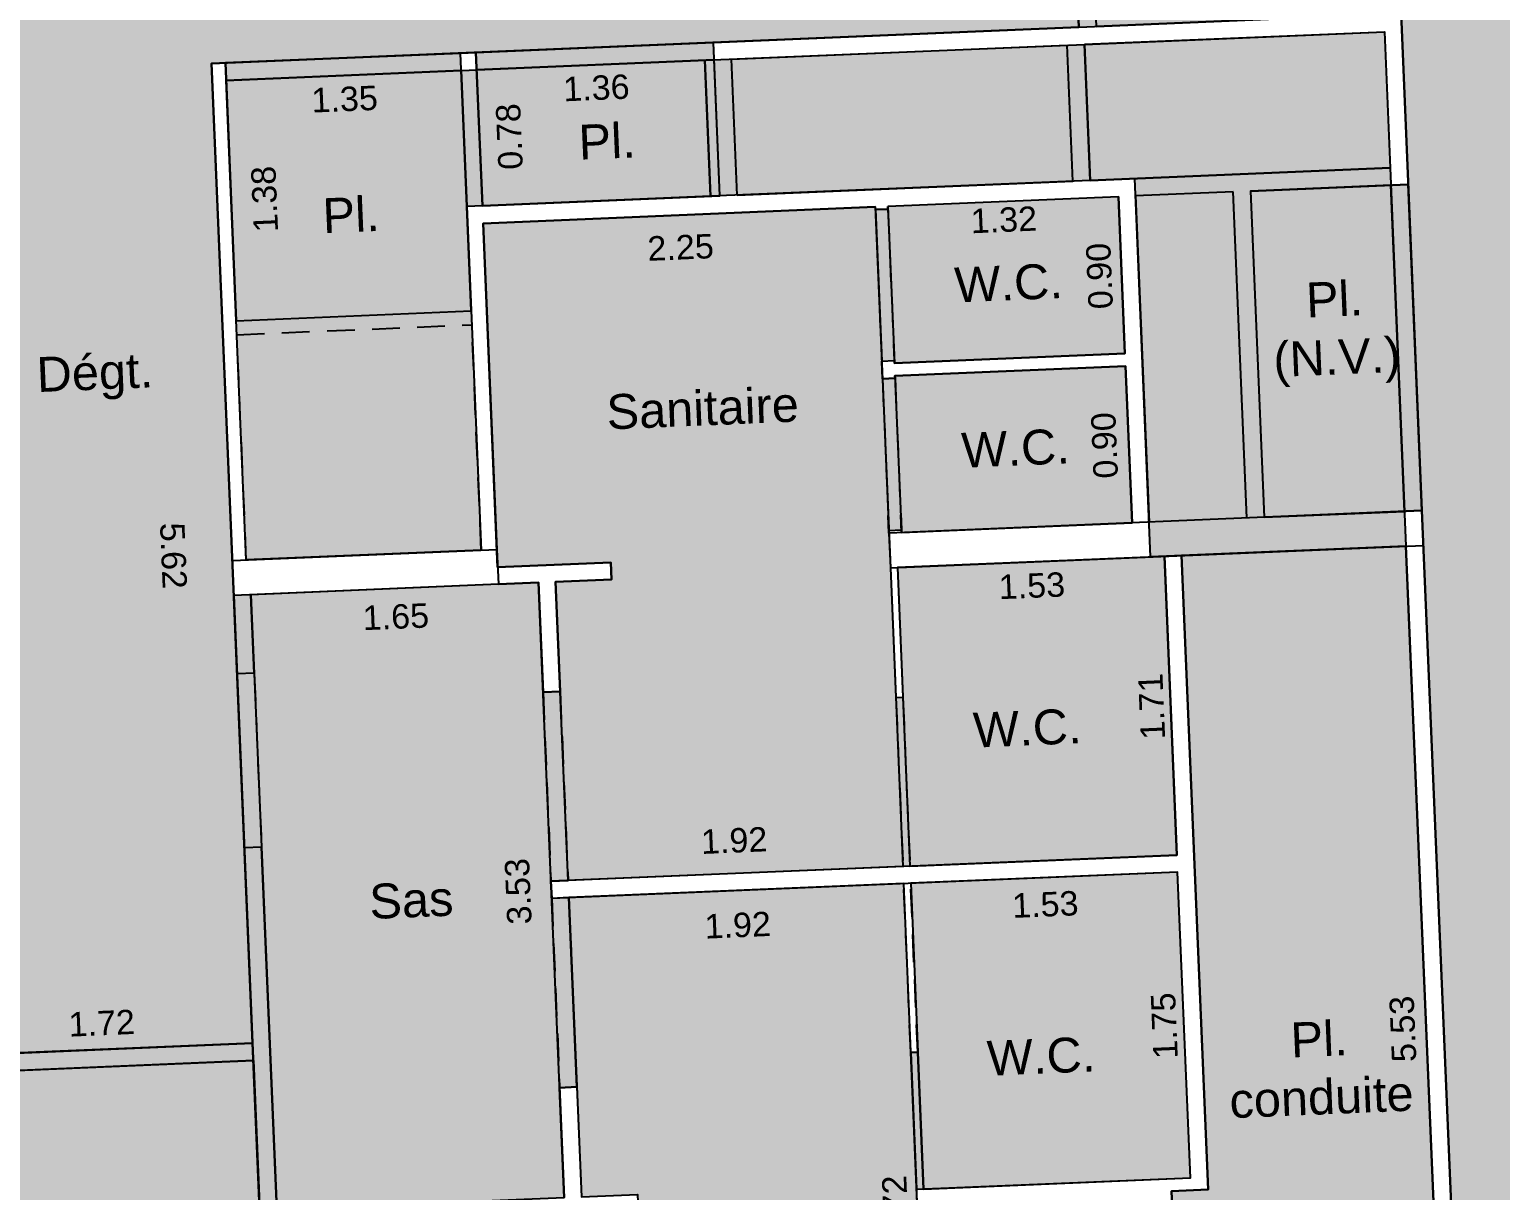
# Model space of a CAD drawing. Header units: metres. Extents: x -153 to -26, y 14 to 85.
# Drawn here: x -82.44 to -74.01, y 24.42 to 31.08 of the extents above; entities that cross this region are included whole.
import ezdxf

# ---------------------------------------------------------------- set-up
doc = ezdxf.new("R2010")
doc.units = ezdxf.units.M
doc.linetypes.add('CACHE2', pattern=[4.7625, 3.175, -1.5875])
doc.layers.get('0').update_dxf_attribs({"lineweight": 0})
for name, color, linetype in [('GEX_BAT_cloison', 2, 'Continuous'), ('GEX_BAT_linteau_cloison', 3, 'CACHE2'), ('GEX_BAT_mur', 1, 'Continuous'), ('GEX_MEP_txt_cot_plani', 30, 'Continuous'), ('GEX_MEP_txt_designation', 7, 'Continuous')]:
    doc.layers.add(name, color=color, linetype=linetype)
for name, color, linetype, true_color in [('GEX_EDS_sdp_7-lt', 150, 'Continuous', 0x007fff), ('GEX_EDS_su_bureau', 7, 'Continuous', 0xffdf7f), ('GEX_EDS_su_circ_gene', 7, 'Continuous', 0x33cc00), ('GEX_EDS_su_ltg', 150, 'Continuous', 0x007fff), ('GEX_EDS_su_sanitaires', 7, 'Continuous', 0xb8ffff), ('GEX_EDS_sun_bureau', 7, 'Continuous', 0xffdf7f), ('GEX_EDS_sun_circ_gene', 7, 'Continuous', 0x33cc00), ('GEX_EDS_sun_ltg', 150, 'Continuous', 0x007fff), ('GEX_EDS_sun_sanitaires', 7, 'Continuous', 0xb8ffff)]:
    doc.layers.add(name, color=color, linetype=linetype, true_color=true_color)
doc.styles.add('G100TXT-cote', font='swissl.ttf')
doc.styles.add('G100TXT-droit', font='swissl.ttf', dxfattribs={"height": 0.2})
doc.dimstyles.new('G100COT-libre', dxfattribs={"dimtxt": 0.14, "dimasz": 0.18, "dimexe": 0.18, "dimexo": 0.2, "dimgap": 0.09, "dimtad": 0, "dimzin": 0, "dimdsep": 46, "dimtxsty": 'G100TXT-cote', "dimblk1": 'OBLIQUE', "dimblk2": 'OBLIQUE', "dimsah": 1, "dimcen": 0.09, "dimse1": 1, "dimse2": 1, "dimsd1": 1, "dimsd2": 1, "dimclrd": 252, "dimaunit": 2, "dimadec": 3, "dimazin": 0, "dimtfac": 1, "dimtix": 1, "dimtofl": 0, "dimtmove": 0, "dimatfit": 3, "dimldrblk": 'OBLIQUE', "dimfxl": 0.18, "dimtolj": 1, "dimtzin": 0, "dimarcsym": 0})

# ---------------------------------------------------------------- blocks, each defined once
blk = doc.blocks.new('*D44')
at = {"layer": 'GEX_MEP_txt_cot_plani', "color": 0, "ltscale": 0.05, "transparency": 16777216, "insert": (-82.027, 25.3764), "char_height": 0.14, "attachment_point": 5, "rotation": 2.40629, "style": 'G100TXT-cote'}
blk.add_mtext('\\A1;1.72', dxfattribs=at)
blk = doc.blocks.new('_OBLIQUE')
at = {"color": 0, "linetype": 'ByBlock'}
blk.add_line((-0.5, -0.5), (0.5, 0.5), dxfattribs=at)
blk = doc.blocks.new('*D45')
at = {"layer": 'GEX_MEP_txt_cot_plani', "color": 0, "ltscale": 0.05, "transparency": 16777216, "insert": (-81.6158, 28.0567), "char_height": 0.14, "attachment_point": 5, "rotation": 272.40629, "style": 'G100TXT-cote'}
blk.add_mtext('\\A1;5.62', dxfattribs=at)
blk = doc.blocks.new('*D111')
at = {"layer": 'GEX_MEP_txt_cot_plani', "color": 0, "ltscale": 0.05, "transparency": 16777216, "insert": (-78.7079, 29.825), "char_height": 0.14, "attachment_point": 5, "rotation": 2.40629, "style": 'G100TXT-cote'}
blk.add_mtext('\\A1;2.25', dxfattribs=at)
blk = doc.blocks.new('*D112')
at = {"layer": 'GEX_MEP_txt_cot_plani', "color": 0, "ltscale": 0.05, "transparency": 16777216, "insert": (-79.1909, 30.7399), "char_height": 0.14, "attachment_point": 5, "rotation": 2.40634, "style": 'G100TXT-cote'}
blk.add_mtext('\\A1;1.36', dxfattribs=at)
blk = doc.blocks.new('*D113')
at = {"layer": 'GEX_MEP_txt_cot_plani', "color": 0, "ltscale": 0.05, "transparency": 16777216, "insert": (-79.6891, 30.4608), "char_height": 0.14, "attachment_point": 5, "rotation": 92.47186, "style": 'G100TXT-cote'}
blk.add_mtext('\\A1;0.78', dxfattribs=at)
blk = doc.blocks.new('*D114')
at = {"layer": 'GEX_MEP_txt_cot_plani', "color": 0, "ltscale": 0.05, "transparency": 16777216, "insert": (-76.8544, 29.9831), "char_height": 0.14, "attachment_point": 5, "rotation": 2.40624, "style": 'G100TXT-cote'}
blk.add_mtext('\\A1;1.32', dxfattribs=at)
blk = doc.blocks.new('*D116')
at = {"layer": 'GEX_MEP_txt_cot_plani', "color": 0, "ltscale": 0.05, "transparency": 16777216, "insert": (-75.9338, 25.3611), "char_height": 0.14, "attachment_point": 5, "rotation": 92.40644, "style": 'G100TXT-cote'}
blk.add_mtext('\\A1;1.75', dxfattribs=at)
blk = doc.blocks.new('*D117')
at = {"layer": 'GEX_MEP_txt_cot_plani', "color": 0, "ltscale": 0.05, "transparency": 16777216, "insert": (-76.6168, 26.0564), "char_height": 0.14, "attachment_point": 5, "rotation": 2.40668, "style": 'G100TXT-cote'}
blk.add_mtext('\\A1;1.53', dxfattribs=at)
blk = doc.blocks.new('*D122')
at = {"layer": 'GEX_MEP_txt_cot_plani', "color": 0, "ltscale": 0.05, "transparency": 16777216, "insert": (-78.3804, 25.9375), "char_height": 0.14, "attachment_point": 5, "rotation": 2.40669, "style": 'G100TXT-cote'}
blk.add_mtext('\\A1;1.92', dxfattribs=at)
blk = doc.blocks.new('*D126')
at = {"layer": 'GEX_MEP_txt_cot_plani', "color": 0, "ltscale": 0.05, "transparency": 16777216, "insert": (-77.4753, 24.3133), "char_height": 0.14, "attachment_point": 5, "rotation": 92.40629, "style": 'G100TXT-cote'}
blk.add_mtext('\\A1;3.72', dxfattribs=at)
blk = doc.blocks.new('*D127')
at = {"layer": 'GEX_MEP_txt_cot_plani', "color": 0, "ltscale": 0.05, "transparency": 16777216, "insert": (-79.6383, 26.1319), "char_height": 0.14, "attachment_point": 5, "rotation": 92.40631, "style": 'G100TXT-cote'}
blk.add_mtext('\\A1;3.53', dxfattribs=at)
blk = doc.blocks.new('*D128')
at = {"layer": 'GEX_MEP_txt_cot_plani', "color": 0, "ltscale": 0.05, "transparency": 16777216, "insert": (-76.6937, 27.8845), "char_height": 0.14, "attachment_point": 5, "rotation": 2.40614, "style": 'G100TXT-cote'}
blk.add_mtext('\\A1;1.53', dxfattribs=at)
blk = doc.blocks.new('*D129')
at = {"layer": 'GEX_MEP_txt_cot_plani', "color": 0, "ltscale": 0.05, "transparency": 16777216, "insert": (-76.0074, 27.1926), "char_height": 0.14, "attachment_point": 5, "rotation": 92.40615, "style": 'G100TXT-cote'}
blk.add_mtext('\\A1;1.71', dxfattribs=at)
blk = doc.blocks.new('*D130')
at = {"layer": 'GEX_MEP_txt_cot_plani', "color": 0, "ltscale": 0.05, "transparency": 16777216, "insert": (-80.3404, 27.7067), "char_height": 0.14, "attachment_point": 5, "rotation": 2.41817, "style": 'G100TXT-cote'}
blk.add_mtext('\\A1;1.65', dxfattribs=at)
blk = doc.blocks.new('*D131')
at = {"layer": 'GEX_MEP_txt_cot_plani', "color": 0, "ltscale": 0.05, "transparency": 16777216, "insert": (-76.3056, 29.6612), "char_height": 0.14, "attachment_point": 5, "rotation": 92.40623, "style": 'G100TXT-cote'}
blk.add_mtext('\\A1;0.90', dxfattribs=at)
blk = doc.blocks.new('*D132')
at = {"layer": 'GEX_MEP_txt_cot_plani', "color": 0, "ltscale": 0.05, "transparency": 16777216, "insert": (-76.2766, 28.6896), "char_height": 0.14, "attachment_point": 5, "rotation": 92.40623, "style": 'G100TXT-cote'}
blk.add_mtext('\\A1;0.90', dxfattribs=at)
blk = doc.blocks.new('*D133')
at = {"layer": 'GEX_MEP_txt_cot_plani', "color": 0, "ltscale": 0.05, "transparency": 16777216, "insert": (-74.5661, 25.3427), "char_height": 0.14, "attachment_point": 5, "rotation": 92.40629, "style": 'G100TXT-cote'}
blk.add_mtext('\\A1;5.53', dxfattribs=at)
blk = doc.blocks.new('*D134')
at = {"layer": 'GEX_MEP_txt_cot_plani', "color": 0, "ltscale": 0.05, "transparency": 16777216, "insert": (-78.4008, 26.423), "char_height": 0.14, "attachment_point": 5, "rotation": 2.4063, "style": 'G100TXT-cote'}
blk.add_mtext('\\A1;1.92', dxfattribs=at)
blk = doc.blocks.new('*D136')
at = {"layer": 'GEX_MEP_txt_cot_plani', "color": 0, "ltscale": 0.05, "transparency": 16777216, "insert": (-80.6341, 30.6755), "char_height": 0.14, "attachment_point": 5, "rotation": 2.40625, "style": 'G100TXT-cote'}
blk.add_mtext('\\A1;1.35', dxfattribs=at)
blk = doc.blocks.new('*D137')
at = {"layer": 'GEX_MEP_txt_cot_plani', "color": 0, "ltscale": 0.05, "transparency": 16777216, "insert": (-81.0924, 30.1021), "char_height": 0.14, "attachment_point": 5, "rotation": 92.40635, "style": 'G100TXT-cote'}
blk.add_mtext('\\A1;1.38', dxfattribs=at)

msp = doc.modelspace()

# ---------------------------------------------------------------- hatches: boundary and pattern name
at = {"layer": 'GEX_EDS_sdp_7-lt', "ltscale": 0.05}
for points in [[(-76.3924, 30.9895), (-74.6728, 31.0618), (-74.6398, 30.2817), (-76.3596, 30.2094)], [(-78.5692, 30.9002), (-76.3924, 30.9895), (-76.3596, 30.2088), (-78.5355, 30.1195)], [(-79.9329, 30.0593), (-79.9666, 30.84), (-78.5688, 30.9002), (-78.536, 30.1195)], [(-81.3134, 30.7834), (-79.9666, 30.84), (-79.8512, 28.0891), (-81.1979, 28.0325)], [(-76.1042, 30.2201), (-76.013, 28.0502), (-74.5489, 28.1117), (-74.6401, 30.2816)], [(-75.8362, 28.0576), (-74.5489, 28.1117), (-74.3166, 22.5848), (-75.8137, 22.5221), (-75.8932, 24.4125), (-75.6834, 24.4213)]]:
    msp.add_hatch(color=256, dxfattribs=at).paths.add_polyline_path(points)
at = {"layer": 'GEX_EDS_su_bureau', "ltscale": 0.05}
h = msp.add_hatch(color=256, dxfattribs=at)
h.paths.add_polyline_path([(-99.0431, 59.322), (-97.1805, 33.7567), (-97.3556, 33.7494), (-97.2104, 30.2923), (-90.9106, 30.557), (-90.9859, 32.3499), (-88.6922, 32.4434), (-88.7484, 33.8431), (-88.3894, 33.8582), (-88.381, 33.6584), (-87.4718, 33.6966), (-87.4802, 33.8964), (-85.9009, 33.9628, -0.401418), (-83.137, 31.3076), (-82.8799, 25.1894), (-81.1615, 25.2617), (-81.3976, 30.8799), (-76.4241, 31.0889), (-76.5742, 34.6625), (-78.6909, 34.5736), (-80.6567, 61.5542), (-78.524, 61.7756), (-79.1561, 67.8633), (-80.3986, 67.7343), (-80.4253, 67.9328), (-81.3205, 67.8398), (-81.2998, 67.6407), (-84.1359, 67.3462), (-84.5574, 71.4192), (-84.3591, 71.4398), (-84.5141, 72.9318), (-84.712, 72.9112), (-84.7793, 73.5626), (-86.4925, 73.3847), (-85.5402, 64.2133, -0.421665), (-87.9842, 61.124), (-88.9101, 61.0288), (-88.9307, 61.2274), (-90.4227, 61.0724), (-90.402, 60.8735), (-90.7191, 60.8413), (-90.9146, 62.7279), (-93.2004, 62.491), (-93.3306, 63.7296), (-98.9517, 63.1459), (-98.6625, 60.3612, -0.82304), (-98.6021, 59.7755), (-98.5604, 59.3721)])
h.paths.add_polyline_path([(-91.8278, 53.9232, 1), (-92.4278, 53.9232, 1)], flags=16)
h.paths.add_polyline_path([(-96.4527, 33.4595, 1), (-97.0027, 33.4595, 1)], flags=16)
h.paths.add_polyline_path([(-79.3229, 34.155, 1), (-78.7729, 34.155, 1)], flags=16)
h.paths.add_polyline_path([(-81.3831, 61.9133, 1), (-80.8331, 61.9133, 1)], flags=16)
h.paths.add_polyline_path([(-91.4091, 47.1862, 1), (-91.9291, 47.1862, 1)], flags=16)
h.paths.add_polyline_path([(-79.8123, 41.3031, 1), (-79.3123, 41.3031, 1)], flags=16)
h.paths.add_polyline_path([(-90.9411, 40.4557, 1), (-91.4411, 40.4557, 1)], flags=16)
h.paths.add_polyline_path([(-80.7934, 54.7674, 1), (-80.2934, 54.7674, 1)], flags=16)
h.paths.add_polyline_path([(-80.3028, 48.0352, 1), (-79.8028, 48.0352, 1)], flags=16)
edge = h.paths.add_edge_path(flags=16)
edge.add_ellipse((-97.3052, 40.0125), major_axis=(0.1747, 0.0973), ratio=1, start_angle=330.88841, end_angle=690.88841)
h.paths.add_polyline_path([(-98.0862, 53.4768, 1), (-98.4862, 53.4768, 1)], flags=16)
h.paths.add_polyline_path([(-97.6139, 46.742, 1), (-98.0139, 46.742, 1)], flags=16)
h = msp.add_hatch(color=256, dxfattribs=at)
edge = h.paths.add_edge_path()
edge.add_line((-98.6128, 21.5811), (-98.5364, 19.7639))
edge.add_line((-98.5364, 19.7639), (-94.5619, 19.9333))
edge.add_line((-94.5619, 19.9333), (-94.3517, 14.9291))
edge.add_line((-94.3517, 14.9291), (-88.217, 15.1866))
edge.add_line((-88.217, 15.1866), (-88.2388, 15.7065))
edge.add_line((-88.2388, 15.7065), (-81.1201, 16.0057))
edge.add_line((-81.1201, 16.0057), (-74.426, 16.287))
edge.add_line((-74.426, 16.287), (-69.0308, 16.5137))
edge.add_line((-69.0308, 16.5137), (-63.6355, 16.7404))
edge.add_line((-63.6355, 16.7404), (-58.2403, 16.9671))
edge.add_line((-58.2403, 16.9671), (-52.8451, 17.1936))
edge.add_line((-52.8451, 17.1936), (-44.7522, 17.5339))
edge.add_line((-44.7522, 17.5339), (-40.6558, 17.7044))
edge.add_line((-40.6558, 17.7044), (-37.9582, 17.8194))
edge.add_line((-37.9582, 17.8194), (-33.9617, 17.9856))
edge.add_line((-33.9617, 17.9856), (-32.5629, 18.0444))
edge.add_line((-32.5629, 18.0444), (-31.2641, 18.1007))
edge.add_line((-31.2641, 18.1007), (-29.8654, 18.1595))
edge.add_line((-29.8654, 18.1595), (-26.0038, 18.3208))
edge.add_line((-26.0038, 18.3208), (-27.842, 26.6774))
edge.add_arc((-39.6888, 24.0714), 12.13, 12.40574, 92.40574)
edge.add_line((-40.1979, 36.1907), (-67.0658, 35.062))
edge.add_line((-67.0658, 35.062), (-67.0743, 35.2318))
edge.add_line((-67.0743, 35.2318), (-68.3119, 35.1798))
edge.add_line((-68.3119, 35.1798), (-68.3048, 35.0099))
edge.add_line((-68.3048, 35.0099), (-76.5742, 34.6625))
edge.add_line((-76.5742, 34.6625), (-76.4241, 31.089))
edge.add_line((-76.4241, 31.089), (-74.5772, 31.1666))
edge.add_line((-74.5772, 31.1666), (-74.4574, 28.3157))
edge.add_line((-74.4574, 28.3157), (-74.2083, 22.3892))
edge.add_line((-74.2083, 22.3892), (-81.0284, 22.0945))
edge.add_line((-81.0284, 22.0945), (-81.1615, 25.2617))
edge.add_line((-81.1615, 25.2617), (-82.8799, 25.1894))
edge.add_line((-82.8799, 25.1894), (-82.7468, 22.0224))
edge.add_line((-82.7468, 22.0224), (-83.0465, 22.0094))
edge.add_line((-83.0465, 22.0094), (-83.0549, 22.2086))
edge.add_line((-83.0549, 22.2086), (-84.054, 22.1666))
edge.add_line((-84.054, 22.1666), (-84.0457, 21.9678))
edge.add_line((-84.0457, 21.9678), (-93.8371, 21.5563))
edge.add_line((-93.8371, 21.5563), (-96.3349, 21.4514))
edge.add_line((-96.3349, 21.4514), (-96.3443, 21.6765))
edge.add_line((-96.3443, 21.6765), (-98.6128, 21.5811))
h.paths.add_polyline_path([(-64.0091, 29.0555), (-63.7477, 22.821), (-47.5814, 23.4986), (-47.8433, 29.7331), (-51.4301, 29.5828), (-51.4217, 29.383), (-52.4208, 29.3411), (-52.4292, 29.5409), (-57.0132, 29.3487), (-57.0006, 29.049), (-57.9998, 29.0071), (-58.0124, 29.3072)], flags=16)
edge = h.paths.add_edge_path(flags=16)
edge.add_arc((-39.6079, 24.2016), 0.35, 0, 180)
edge.add_arc((-39.6079, 24.2016), 0.35, 180, 360)
edge = h.paths.add_edge_path(flags=16)
edge.add_arc((-34.4475, 24.4267), 0.35, 0, 180)
edge.add_arc((-34.4475, 24.4267), 0.35, 180, 360)
edge = h.paths.add_edge_path(flags=16)
edge.add_arc((-34.3172, 34.4951), 0.25, 180, 360)
edge.add_arc((-34.3172, 34.4951), 0.25, 0, 180)
edge = h.paths.add_edge_path(flags=16)
edge.add_arc((-27.7997, 24.6837), 0.25, 0, 180)
edge.add_arc((-27.7997, 24.6837), 0.25, 180, 360)
edge = h.paths.add_edge_path(flags=16)
edge.add_arc((-29.7944, 30.5219), 0.25, 180, 360)
edge.add_arc((-29.7944, 30.5219), 0.25, 360, 540)
edge = h.paths.add_edge_path(flags=16)
edge.add_arc((-71.9751, 22.8742), 0.25, 180, 360)
edge.add_arc((-71.9751, 22.8742), 0.25, 360, 540)
edge = h.paths.add_edge_path(flags=16)
edge.add_arc((-72.2035, 28.3094), 0.25, 180, 360)
edge.add_arc((-72.2035, 28.3094), 0.25, 0, 180)
edge = h.paths.add_edge_path(flags=16)
edge.add_arc((-40.0903, 35.8143), 0.25, 180, 360)
edge.add_arc((-40.0903, 35.8143), 0.25, 360, 540)
edge = h.paths.add_edge_path(flags=16)
edge.add_arc((-48.1852, 35.5241), 0.2, 180, 360)
edge.add_arc((-48.1852, 35.5241), 0.2, 0, 180)
edge = h.paths.add_edge_path(flags=16)
edge.add_arc((-64.371, 34.8443), 0.2, 180, 360)
edge.add_arc((-64.371, 34.8443), 0.2, 360, 540)
edge = h.paths.add_edge_path(flags=16)
edge.add_arc((-56.2781, 35.1842), 0.2, 180, 360)
edge.add_arc((-56.2781, 35.1842), 0.2, 0, 180)
edge = h.paths.add_edge_path(flags=16)
edge.add_arc((-72.4638, 34.5039), 0.2, 180, 360)
edge.add_arc((-72.4638, 34.5039), 0.2, 360, 540)
at = {"layer": 'GEX_EDS_su_circ_gene', "ltscale": 0.05}
msp.add_hatch(color=256, dxfattribs=at).paths.add_polyline_path([(-81.2694, 27.8294), (-81.1212, 24.3031), (-79.3747, 24.3765), (-79.4012, 25.006), (-79.3033, 25.0101), (-79.3489, 26.0958), (-79.4468, 26.0917), (-79.4509, 26.1897), (-79.353, 26.1938), (-79.3986, 27.2778), (-79.4965, 27.2737), (-79.5229, 27.9031), (-79.7527, 27.893)])
at = {"layer": 'GEX_EDS_su_ltg', "ltscale": 0.05}
for points in [[(-79.8818, 30.9436), (-79.8439, 30.063), (-78.4825, 30.1203), (-78.5195, 31.0008)], [(-81.3176, 30.8833), (-81.2555, 29.4046), (-79.9083, 29.4612), (-79.9334, 30.0593), (-79.9704, 30.9399)], [(-75.805, 22.3202), (-75.2258, 22.3446), (-75.2342, 22.5463), (-74.3166, 22.5848), (-74.5489, 28.1117), (-75.8362, 28.0576), (-75.6834, 24.4213), (-75.8932, 24.4125), (-75.8137, 22.5221)]]:
    msp.add_hatch(color=256, dxfattribs=at).paths.add_polyline_path(points)
h = msp.add_hatch(color=256, dxfattribs=at)
edge = h.paths.add_edge_path()
edge.add_line((-75.361, 28.2777), (-74.4574, 28.3157))
edge.add_line((-74.4574, 28.3157), (-74.536, 30.186))
edge.add_line((-74.536, 30.186), (-75.4396, 30.148))
edge.add_line((-75.4396, 30.148), (-75.361, 28.2777))
at = {"layer": 'GEX_EDS_su_sanitaires', "ltscale": 0.05}
for points in [[(-77.5911, 30.0426), (-77.5545, 29.1734), (-77.4826, 29.1764), (-77.482, 29.1614), (-76.1601, 29.217), (-76.1979, 30.1162), (-77.5197, 30.0606), (-77.5191, 30.0456)], [(-79.8397, 29.9631), (-79.7568, 27.9914), (-79.1074, 28.0187), (-79.1033, 27.9207), (-79.425, 27.9072), (-79.353, 26.1938), (-77.4327, 26.2745), (-77.3928, 26.2761), (-77.4335, 27.2449), (-77.4734, 27.2432), (-77.5047, 27.9874), (-77.5917, 30.0576)], [(-77.5502, 29.0715), (-77.5137, 28.2022), (-77.4418, 28.2053), (-77.4411, 28.1903), (-76.1193, 28.2459), (-76.1571, 29.145), (-77.4789, 29.0895), (-77.4783, 29.0745)], [(-77.4647, 27.9891), (-77.3928, 26.2761), (-75.8621, 26.3404), (-75.9341, 28.0535)], [(-77.3886, 26.1782), (-77.3479, 25.2095), (-77.3879, 25.2078), (-77.3549, 24.4231), (-75.7843, 24.4891), (-75.858, 26.2425)], [(-79.5992, 24.2407), (-79.5205, 22.3664), (-79.5205, 22.3662), (-77.2724, 22.4606), (-77.4286, 26.1765), (-79.3489, 26.0958), (-79.2768, 24.3806), (-78.9551, 24.3941), (-78.9498, 24.268)]]:
    msp.add_hatch(color=256, dxfattribs=at).paths.add_polyline_path(points)
at = {"layer": 'GEX_EDS_sun_bureau', "ltscale": 0.05}
h = msp.add_hatch(color=256, dxfattribs=at)
edge = h.paths.add_edge_path()
edge.add_line((-97.3556, 33.7494), (-97.1805, 33.7567))
edge.add_line((-97.1805, 33.7567), (-99.0431, 59.322))
edge.add_line((-99.0431, 59.322), (-98.5604, 59.3721))
edge.add_line((-98.5604, 59.3721), (-98.6021, 59.7755))
edge.add_arc((-98.6895, 60.0625), 0.3, 286.94203, 444.84979)
edge.add_line((-98.6626, 60.3612), (-98.9517, 63.1459))
edge.add_line((-98.9517, 63.1459), (-93.3306, 63.7296))
edge.add_line((-93.3306, 63.7296), (-93.2004, 62.491))
edge.add_line((-93.2004, 62.491), (-90.9146, 62.7279))
edge.add_line((-90.9146, 62.7279), (-90.7191, 60.8413))
edge.add_line((-90.7191, 60.8413), (-87.9842, 61.124))
edge.add_arc((-88.2682, 63.8601), 2.7508, 275.92419, 367.37794)
edge.add_line((-85.5402, 64.2133), (-86.4719, 73.1857))
edge.add_line((-86.4719, 73.1857), (-84.7586, 73.3636))
edge.add_line((-84.7586, 73.3636), (-84.1359, 67.3462))
edge.add_line((-84.1359, 67.3462), (-79.1561, 67.8633))
edge.add_line((-79.1561, 67.8633), (-78.524, 61.7756))
edge.add_line((-78.524, 61.7756), (-80.6567, 61.5542))
edge.add_line((-80.6567, 61.5542), (-78.6909, 34.5736))
edge.add_line((-78.6909, 34.5736), (-76.5742, 34.6625))
edge.add_line((-76.5742, 34.6625), (-76.4241, 31.0889))
edge.add_line((-76.4241, 31.0889), (-81.3976, 30.8799))
edge.add_line((-81.3976, 30.8799), (-81.1615, 25.2617))
edge.add_line((-81.1615, 25.2617), (-82.8799, 25.1894))
edge.add_line((-82.8799, 25.1894), (-83.137, 31.3076))
edge.add_arc((-85.9061, 31.1912), 2.7716, 2.40648, 89.89212)
edge.add_line((-85.9009, 33.9628), (-88.7484, 33.8431))
edge.add_line((-88.7484, 33.8431), (-88.6922, 32.4434))
edge.add_line((-88.6922, 32.4434), (-90.9859, 32.3499))
edge.add_line((-90.9859, 32.3499), (-90.9106, 30.557))
edge.add_line((-90.9106, 30.557), (-97.2104, 30.2923))
edge.add_line((-97.2104, 30.2923), (-97.3556, 33.7494))
edge = h.paths.add_edge_path(flags=16)
edge.add_arc((-91.1911, 40.4557), 0.25, 0, 360)
edge = h.paths.add_edge_path(flags=16)
edge.add_arc((-96.7277, 33.4595), 0.275, 0, 360)
edge = h.paths.add_edge_path(flags=16)
edge.add_arc((-97.3052, 40.0125), 0.2, 0, 180)
edge.add_arc((-97.3052, 40.0125), 0.2, 180, 360)
edge = h.paths.add_edge_path(flags=16)
edge.add_arc((-97.8139, 46.742), 0.2, 0, 360)
edge = h.paths.add_edge_path(flags=16)
edge.add_arc((-98.2862, 53.4768), 0.2, 0, 360)
edge = h.paths.add_edge_path(flags=16)
edge.add_arc((-92.1278, 53.9232), 0.3, 0, 360)
edge = h.paths.add_edge_path(flags=16)
edge.add_arc((-91.6691, 47.1862), 0.26, 0, 360)
edge = h.paths.add_edge_path(flags=16)
edge.add_arc((-80.0528, 48.0352), 0.25, 0, 180)
edge.add_arc((-80.0528, 48.0352), 0.25, 180, 360)
edge = h.paths.add_edge_path(flags=16)
edge.add_arc((-80.5434, 54.7674), 0.25, 0, 180)
edge.add_arc((-80.5434, 54.7674), 0.25, 180, 360)
edge = h.paths.add_edge_path(flags=16)
edge.add_arc((-81.1081, 61.9133), 0.275, 0, 180)
edge.add_arc((-81.1081, 61.9133), 0.275, 180, 360)
edge = h.paths.add_edge_path(flags=16)
edge.add_arc((-79.5623, 41.3031), 0.25, 0, 180)
edge.add_arc((-79.5623, 41.3031), 0.25, 180, 360)
edge = h.paths.add_edge_path(flags=16)
edge.add_arc((-79.0479, 34.155), 0.275, 0, 180)
edge.add_arc((-79.0479, 34.155), 0.275, 180, 360)
h = msp.add_hatch(color=256, dxfattribs=at)
edge = h.paths.add_edge_path()
edge.add_line((-98.5134, 21.5854), (-96.3443, 21.6765))
edge.add_line((-96.3443, 21.6765), (-96.3349, 21.4514))
edge.add_line((-96.3349, 21.4514), (-93.8371, 21.5563))
edge.add_line((-93.8371, 21.5563), (-82.7468, 22.0224))
edge.add_line((-82.7468, 22.0224), (-82.8757, 25.0895))
edge.add_line((-82.8757, 25.0895), (-81.1573, 25.1617))
edge.add_line((-81.1573, 25.1617), (-81.0284, 22.0945))
edge.add_line((-81.0284, 22.0945), (-74.2083, 22.3892))
edge.add_line((-74.2083, 22.3892), (-74.4574, 28.3157))
edge.add_line((-74.4574, 28.3157), (-74.5772, 31.1666))
edge.add_line((-74.5772, 31.1666), (-76.3242, 31.0932))
edge.add_line((-76.3242, 31.0932), (-76.4743, 34.6667))
edge.add_line((-76.4743, 34.6667), (-68.3048, 35.0099))
edge.add_line((-68.3048, 35.0099), (-68.3119, 35.1798))
edge.add_line((-68.3119, 35.1798), (-67.073, 35.2318))
edge.add_line((-67.073, 35.2318), (-67.0658, 35.062))
edge.add_line((-67.0658, 35.062), (-40.1979, 36.1907))
edge.add_arc((-39.6888, 24.0714), 12.13, 12.40574, 92.40574, ccw=False)
edge.add_line((-27.842, 26.6774), (-26.0038, 18.3208))
edge.add_line((-26.0038, 18.3208), (-29.8654, 18.1595))
edge.add_line((-29.8654, 18.1595), (-31.2641, 18.1007))
edge.add_line((-31.2641, 18.1007), (-32.5629, 18.0444))
edge.add_line((-32.5629, 18.0444), (-33.9617, 17.9856))
edge.add_line((-33.9617, 17.9856), (-37.9582, 17.8194))
edge.add_line((-37.9582, 17.8194), (-40.6558, 17.7044))
edge.add_line((-40.6558, 17.7044), (-44.7522, 17.5339))
edge.add_line((-44.7522, 17.5339), (-52.8451, 17.1936))
edge.add_line((-52.8451, 17.1936), (-58.2403, 16.9671))
edge.add_line((-58.2403, 16.9671), (-63.6355, 16.7404))
edge.add_line((-63.6355, 16.7404), (-69.0308, 16.5137))
edge.add_line((-69.0308, 16.5137), (-74.426, 16.287))
edge.add_line((-74.426, 16.287), (-81.1201, 16.0057))
edge.add_line((-81.1201, 16.0057), (-88.2388, 15.7065))
edge.add_line((-88.2388, 15.7065), (-88.217, 15.1866))
edge.add_line((-88.217, 15.1866), (-94.2616, 14.9329))
edge.add_line((-94.2616, 14.9329), (-94.4757, 20.0282))
edge.add_line((-94.4757, 20.0282), (-98.4409, 19.8592))
edge.add_line((-98.4409, 19.8592), (-98.5134, 21.5854))
h.paths.add_polyline_path([(-64.0091, 29.0555), (-47.8433, 29.7331), (-47.5814, 23.4986), (-63.7477, 22.821)], flags=16)
edge = h.paths.add_edge_path(flags=16)
edge.add_arc((-72.4638, 34.5039), 0.2, 0, 180)
edge.add_arc((-72.4638, 34.5039), 0.2, 180, 360)
edge = h.paths.add_edge_path(flags=16)
edge.add_arc((-64.371, 34.8443), 0.2, 0, 180)
edge.add_arc((-64.371, 34.8443), 0.2, 180, 360)
edge = h.paths.add_edge_path(flags=16)
edge.add_arc((-56.2781, 35.1842), 0.2, 0, 180)
edge.add_arc((-56.2781, 35.1842), 0.2, 180, 360)
edge = h.paths.add_edge_path(flags=16)
edge.add_arc((-48.1852, 35.5241), 0.2, 0, 180)
edge.add_arc((-48.1852, 35.5241), 0.2, 180, 360)
edge = h.paths.add_edge_path(flags=16)
edge.add_arc((-71.9751, 22.8742), 0.25, 0, 180)
edge.add_arc((-71.9751, 22.8742), 0.25, 180, 360)
edge = h.paths.add_edge_path(flags=16)
edge.add_arc((-72.2035, 28.3094), 0.25, 0, 180)
edge.add_arc((-72.2035, 28.3094), 0.25, 180, 360)
edge = h.paths.add_edge_path(flags=16)
edge.add_arc((-34.3172, 34.4951), 0.25, 0, 180)
edge.add_arc((-34.3172, 34.4951), 0.25, 180, 360)
edge = h.paths.add_edge_path(flags=16)
edge.add_arc((-40.0903, 35.8143), 0.25, 0, 180)
edge.add_arc((-40.0903, 35.8143), 0.25, 180, 360)
edge = h.paths.add_edge_path(flags=16)
edge.add_arc((-29.7944, 30.5219), 0.25, 0, 180)
edge.add_arc((-29.7944, 30.5219), 0.25, 180, 360)
edge = h.paths.add_edge_path(flags=16)
edge.add_arc((-27.7997, 24.6837), 0.25, 0, 360)
edge = h.paths.add_edge_path(flags=16)
edge.add_arc((-34.4475, 24.4267), 0.35, 0, 360)
edge = h.paths.add_edge_path(flags=16)
edge.add_arc((-39.6079, 24.2016), 0.35, 0, 360)
at = {"layer": 'GEX_EDS_sun_circ_gene', "ltscale": 0.05}
msp.add_hatch(color=256, dxfattribs=at).paths.add_polyline_path([(-81.1715, 27.8335), (-81.0233, 24.3072), (-79.3747, 24.3765), (-79.5229, 27.9031), (-79.7527, 27.893)])
at = {"layer": 'GEX_EDS_sun_ltg', "ltscale": 0.05}
for points in [[(-79.8776, 30.8437), (-79.8439, 30.063), (-78.4825, 30.1203), (-78.5153, 30.901)], [(-81.3134, 30.7834), (-81.2555, 29.4046), (-79.9083, 29.4612), (-79.9334, 30.0593), (-79.9662, 30.84)], [(-75.4396, 30.148), (-75.361, 28.2777), (-75.361, 28.2777), (-74.5573, 28.3115), (-74.6359, 30.1818)], [(-75.8932, 24.4125), (-75.8137, 22.5221), (-75.8137, 22.5219), (-74.3166, 22.5848), (-74.5489, 28.1117), (-75.8362, 28.0576), (-75.6834, 24.4213)]]:
    msp.add_hatch(color=256, dxfattribs=at).paths.add_polyline_path(points)
at = {"layer": 'GEX_EDS_sun_sanitaires', "ltscale": 0.05}
for points in [[(-77.5197, 30.0606), (-77.482, 29.1614), (-76.1601, 29.217), (-76.1979, 30.1162)], [(-79.8397, 29.9631), (-79.7568, 27.9914), (-79.1074, 28.0187), (-79.1033, 27.9207), (-79.425, 27.9072), (-79.353, 26.1938), (-77.4327, 26.2745), (-77.5047, 27.9874), (-77.5917, 30.0576)], [(-77.4789, 29.0895), (-77.4411, 28.1903), (-76.1193, 28.2459), (-76.1571, 29.145)], [(-77.4647, 27.9891), (-77.3928, 26.2761), (-75.8621, 26.3404), (-75.9341, 28.0535)], [(-77.3886, 26.1782), (-77.3149, 24.4248), (-75.7843, 24.4891), (-75.858, 26.2425)], [(-79.5992, 24.2407), (-79.5205, 22.3664), (-79.5205, 22.3662), (-77.2724, 22.4606), (-77.4286, 26.1765), (-79.3489, 26.0958), (-79.2768, 24.3806), (-78.9551, 24.3941), (-78.9498, 24.268)]]:
    msp.add_hatch(color=256, dxfattribs=at).paths.add_polyline_path(points)

# ---------------------------------------------------------------- linework, layer by layer
at = {"layer": 'GEX_BAT_cloison'}
for p, q in [((-81.2555, 29.4046, 0), (-81.3176, 30.8833, 0)), ((-77.5911, 30.0426, 0), (-77.5917, 30.0576, 0)), ((-77.5911, 30.0426, 0), (-77.5191, 30.0456, 0)), ((-77.5191, 30.0456, 0), (-77.5197, 30.0606, 0)), ((-81.2555, 29.4046, 0), (-79.9083, 29.4612, 0)), ((-81.2529, 29.3439, 0), (-81.2529, 29.3439, 0)), ((-76.1601, 29.217, 0), (-77.482, 29.1614, 0)), ((-77.5545, 29.1734, 0), (-77.4826, 29.1764, 0)), ((-77.5502, 29.0715, 0), (-77.5545, 29.1734, 0)), ((-77.482, 29.1614, 0), (-77.4826, 29.1764, 0)), ((-77.4789, 29.0895, 0), (-76.1571, 29.145, 0)), ((-77.5502, 29.0715, 0), (-77.5509, 29.0865, 0)), ((-77.5502, 29.0715, 0), (-77.4783, 29.0745, 0)), ((-77.4783, 29.0745, 0), (-77.4789, 29.0895, 0)), ((-77.4783, 29.0745, 0), (-77.4789, 29.0895, 0)), ((-77.5131, 28.1872, 0), (-77.5173, 28.2876, 0)), ((-77.4411, 28.1903, 0), (-77.4454, 28.2907, 0)), ((-77.5137, 28.2022, 0), (-77.4418, 28.2053, 0)), ((-77.4411, 28.1903, 0), (-77.4418, 28.2053, 0)), ((-77.5047, 27.9874, 0), (-77.4734, 27.2432, 0)), ((-77.4647, 27.9891, 0), (-77.4335, 27.2449, 0)), ((-79.7527, 27.893, 0), (-79.5229, 27.9031, 0)), ((-79.5229, 27.9031, 0), (-79.4965, 27.2737, 0)), ((-81.1526, 27.3839, 0), (-81.2505, 27.3798, 0)), ((-79.4965, 27.2737, 0), (-79.3986, 27.278, 0)), ((-77.4734, 27.2432, 0), (-77.4335, 27.2449, 0)), ((-81.1106, 26.3848, 0), (-81.2086, 26.3807, 0)), ((-81.0233, 24.3072, 0), (-81.1106, 26.3848, 0)), ((-79.4509, 26.1897, 0), (-79.4468, 26.0917, 0)), ((-81.1615, 25.2617, 0), (-82.8799, 25.1894, 0)), ((-81.1573, 25.1617, 0), (-82.8757, 25.0895, 0)), ((-77.3879, 25.2078, 0), (-77.3479, 25.2095, 0)), ((-77.3519, 24.3512, 0), (-77.3879, 25.2078, 0)), ((-77.3149, 24.4248, 0), (-77.3479, 25.2095, 0)), ((-79.4015, 25.0133, 0), (-79.3747, 24.3765, 0)), ((-79.3033, 25.0101, 0), (-79.4012, 25.006, 0)), ((-79.3033, 25.0101, 0), (-79.2768, 24.3806, 0)), ((-77.3149, 24.4248, 0), (-75.7843, 24.4891, 0))]:
    msp.add_line(p, q, dxfattribs=at)
at = {"layer": 'GEX_BAT_cloison', "linetype": 'CACHE2', "ltscale": 0.05}
msp.add_line((-81.2521, 29.3247, 0), (-79.9049, 29.3813, 0), dxfattribs=at)
at = {"layer": 'GEX_BAT_cloison', "elevation": 0}
for points in [[(-76.3242, 31.0931), (-74.5772, 31.1666), (-74.536, 30.186)], [(-78.5195, 31.0009), (-76.4241, 31.0889)], [(-78.4825, 30.1203), (-78.5195, 31.0008)], [(-81.2778, 28.0292), (-81.3976, 30.8799), (-81.3176, 30.8833)], [(-79.9704, 30.9399), (-79.8819, 30.9436)], [(-79.9334, 30.0593), (-79.9704, 30.9399)], [(-79.8439, 30.063), (-79.8819, 30.9436)], [(-79.8439, 30.063), (-78.4825, 30.1203)], [(-76.1979, 30.1162), (-77.5197, 30.0606)], [(-76.1979, 30.1162), (-76.1601, 29.217)], [(-75.4396, 30.148), (-74.536, 30.186)], [(-75.4396, 30.148), (-75.361, 28.2777)], [(-79.9083, 29.4612), (-79.9334, 30.0593)], [(-77.5917, 30.0576), (-79.8397, 29.9631), (-79.7611, 28.0929)], [(-76.1571, 29.145), (-76.1193, 28.2458)], [(-74.4574, 28.3157), (-74.2167, 22.589)], [(-74.5489, 28.1117), (-74.3166, 22.5848)], [(-79.7568, 27.9914), (-79.1074, 28.0187), (-79.1033, 27.9208), (-79.425, 27.9072), (-79.3986, 27.2778)], [(-75.9341, 28.0539), (-75.8621, 26.3404), (-79.4509, 26.1897)], [(-75.8137, 22.5219), (-75.8932, 24.4125), (-75.6834, 24.4213), (-75.8362, 28.0576)], [(-81.2505, 27.3798), (-81.2694, 27.8294)], [(-81.1526, 27.3839), (-81.1715, 27.8335)], [(-81.1615, 25.2617), (-81.2085, 26.3807)], [(-75.7843, 24.4891), (-75.858, 26.2425), (-79.4468, 26.0917)], [(-81.0371, 22.3024), (-81.1573, 25.1617)], [(-75.9941, 24.4803), (-75.9939, 24.4803)]]:
    msp.add_lwpolyline(points, dxfattribs=at)
at = {"layer": 'GEX_BAT_cloison', "linetype": 'CACHE2', "elevation": 0}
for points in [[(-76.3924, 30.9902), (-74.6729, 31.0624), (-74.6401, 30.2817)], [(-78.4163, 30.9051), (-76.4923, 30.986)], [(-76.4595, 30.2054), (-76.4923, 30.986)], [(-76.3596, 30.2096), (-76.3924, 30.9902)], [(-78.3826, 30.1245), (-78.4163, 30.9051)], [(-76.3596, 30.2095), (-74.6401, 30.2817)], [(-78.3826, 30.1245), (-76.4595, 30.2053)], [(-75.4609, 28.2735), (-75.5395, 30.1438), (-76.1, 30.1203)], [(-76.1, 30.1203), (-76.0214, 28.2499)]]:
    msp.add_lwpolyline(points, dxfattribs=at)
at = {"layer": 'GEX_BAT_cloison', "linetype": 'CACHE2', "ltscale": 0.05, "elevation": 0}
for points in [[(-79.8506, 28.0891), (-79.9049, 29.3813)], [(-81.1978, 28.0326), (-81.2521, 29.3247)]]:
    msp.add_lwpolyline(points, dxfattribs=at)
at = {"layer": 'GEX_BAT_linteau_cloison'}
msp.add_line((-81.3134, 30.7834, 0), (-79.9662, 30.84, 0), dxfattribs=at)
at = {"layer": 'GEX_BAT_linteau_cloison', "ltscale": 0.05}
for p, q in [((-77.5911, 30.0426, 0), (-77.5545, 29.1734, 0)), ((-77.5191, 30.0456, 0), (-77.4826, 29.1764, 0)), ((-77.5502, 29.0715, 0), (-77.5137, 28.2022, 0)), ((-77.4783, 29.0745, 0), (-77.4418, 28.2053, 0)), ((-81.2086, 26.3807, 0), (-81.2506, 27.3798, 0)), ((-81.1526, 27.3839, 0), (-81.1106, 26.3848, 0)), ((-79.4965, 27.2737, 0), (-79.4509, 26.1897, 0)), ((-77.4335, 27.2449, 0), (-77.3928, 26.2761, 0)), ((-77.4734, 27.2432, 0), (-77.4327, 26.2745, 0)), ((-77.3879, 25.2078, 0), (-77.4286, 26.1765, 0)), ((-77.3479, 25.2095, 0), (-77.3886, 26.1782, 0)), ((-79.4468, 26.0917, 0), (-79.4015, 25.0133, 0)), ((-79.3489, 26.0958, 0), (-79.3033, 25.0101, 0))]:
    msp.add_line(p, q, dxfattribs=at)
at = {"layer": 'GEX_BAT_linteau_cloison', "elevation": 0}
for points in [[(-79.8819, 30.9436), (-78.5195, 31.0009)], [(-81.3176, 30.8833), (-79.9704, 30.9399)], [(-79.8776, 30.8437), (-78.5153, 30.901)], [(-74.6359, 30.1818), (-74.5573, 28.3115)], [(-74.536, 30.186), (-74.4574, 28.3157)]]:
    msp.add_lwpolyline(points, dxfattribs=at)
at = {"layer": 'GEX_BAT_linteau_cloison', "ltscale": 0.05, "elevation": 0}
msp.add_lwpolyline([(-79.3986, 27.2778), (-79.353, 26.1938)], dxfattribs=at)
at = {"layer": 'GEX_BAT_mur'}
for p, q in [((-74.4574, 28.3157, 0), (-77.5131, 28.1872, 0)), ((-74.449, 28.1159, 0), (-74.4574, 28.3157, 0)), ((-77.5131, 28.1872, 0), (-77.5047, 27.9874, 0)), ((-81.2778, 28.0292, 0), (-79.7611, 28.0929, 0)), ((-79.7611, 28.0929, 0), (-79.7527, 27.893, 0)), ((-77.5047, 27.9874, 0), (-74.449, 28.1159, 0)), ((-81.2694, 27.8294, 0), (-81.2778, 28.0292, 0)), ((-79.7527, 27.893, 0), (-81.2694, 27.8294, 0))]:
    msp.add_line(p, q, dxfattribs=at)
at = {"layer": 'GEX_EDS_sdp_7-lt', "ltscale": 0.05, "elevation": 0}
for points in [[(-76.3924, 30.9895), (-74.6728, 31.0618), (-74.6398, 30.2817), (-76.3596, 30.2094)], [(-78.5692, 30.9002), (-76.3924, 30.9895), (-76.3596, 30.2088), (-78.5355, 30.1195)], [(-79.9329, 30.0593), (-79.9666, 30.84), (-78.5688, 30.9002), (-78.536, 30.1195)], [(-81.3134, 30.7834), (-79.9666, 30.84), (-79.8512, 28.0891), (-81.1979, 28.0325)], [(-76.1042, 30.2201), (-74.6401, 30.2816), (-74.5489, 28.1117), (-76.013, 28.0502)], [(-75.8362, 28.0576), (-74.5489, 28.1117), (-74.3166, 22.5848), (-75.8137, 22.5221), (-75.8932, 24.4125), (-75.6834, 24.4213)]]:
    msp.add_lwpolyline(points, close=True, dxfattribs=at)
at = {"layer": 'GEX_EDS_su_bureau', "ltscale": 0.05}
msp.add_lwpolyline([(-99.0431, 59.322), (-97.1805, 33.7567), (-97.3556, 33.7494), (-97.2104, 30.2923), (-90.9106, 30.557), (-90.9859, 32.3499), (-88.6922, 32.4434), (-88.7484, 33.8431), (-88.3894, 33.8582), (-88.381, 33.6584), (-87.4718, 33.6966), (-87.4802, 33.8964), (-85.9009, 33.9628, -0.401418), (-83.137, 31.3076), (-82.8799, 25.1894), (-81.1615, 25.2617), (-81.3976, 30.8799), (-76.4241, 31.0889), (-76.5742, 34.6625), (-78.6909, 34.5736), (-80.6567, 61.5542)], format="xyb", dxfattribs=at)
msp.add_lwpolyline([(-67.0743, 35.2318), (-68.3119, 35.1798), (-68.3048, 35.0099), (-76.5742, 34.6625), (-76.4241, 31.089), (-74.5772, 31.1666), (-74.4574, 28.3157), (-74.2083, 22.3892), (-81.0284, 22.0945), (-81.1615, 25.2617), (-82.8799, 25.1894)], dxfattribs=at)
at = {"layer": 'GEX_EDS_su_circ_gene', "ltscale": 0.05}
msp.add_lwpolyline([(-81.2694, 27.8294), (-81.1212, 24.3031), (-79.3747, 24.3765), (-79.4012, 25.006), (-79.3033, 25.0101), (-79.3489, 26.0958), (-79.4468, 26.0917), (-79.4509, 26.1897), (-79.353, 26.1938), (-79.3986, 27.2778), (-79.4965, 27.2737), (-79.5229, 27.9031), (-79.7527, 27.893)], close=True, dxfattribs=at)
at = {"layer": 'GEX_EDS_su_ltg', "ltscale": 0.05}
for points in [[(-79.8818, 30.9436), (-79.8439, 30.063), (-78.4825, 30.1203), (-78.5195, 31.0008)], [(-81.3176, 30.8833), (-81.2555, 29.4046), (-79.9083, 29.4612), (-79.9334, 30.0593), (-79.9704, 30.9399)], [(-75.361, 28.2777), (-74.4574, 28.3157), (-74.536, 30.186), (-75.4396, 30.148), (-75.361, 28.2777)], [(-75.805, 22.3202), (-75.2258, 22.3446), (-75.2342, 22.5463), (-74.3166, 22.5848), (-74.5489, 28.1117), (-75.8362, 28.0576), (-75.6834, 24.4213), (-75.8932, 24.4125), (-75.8137, 22.5221)]]:
    msp.add_lwpolyline(points, close=True, dxfattribs=at)
at = {"layer": 'GEX_EDS_su_sanitaires', "ltscale": 0.05}
for points in [[(-77.5197, 30.0606), (-77.5191, 30.0456), (-77.5911, 30.0426), (-77.5545, 29.1734), (-77.4826, 29.1764), (-77.482, 29.1614), (-76.1601, 29.217), (-76.1979, 30.1162)], [(-77.4411, 28.1903), (-76.1193, 28.2459), (-76.1571, 29.145), (-77.4789, 29.0895), (-77.4783, 29.0745), (-77.5502, 29.0715), (-77.5137, 28.2022), (-77.4418, 28.2053)], [(-75.9341, 28.0535), (-77.4647, 27.9891), (-77.3928, 26.2761), (-75.8621, 26.3404)], [(-77.3886, 26.1782), (-77.3479, 25.2095), (-77.3879, 25.2078), (-77.3549, 24.4231), (-75.7843, 24.4891), (-75.858, 26.2425)], [(-79.5205, 22.3662), (-77.2724, 22.4606), (-77.4286, 26.1765), (-79.3489, 26.0958), (-79.2768, 24.3806), (-78.9551, 24.3941), (-78.9498, 24.268), (-79.5992, 24.2407), (-79.5205, 22.3664)]]:
    msp.add_lwpolyline(points, close=True, dxfattribs=at)
at = {"layer": 'GEX_EDS_su_sanitaires', "ltscale": 0.05, "elevation": 0}
msp.add_lwpolyline([(-79.8397, 29.9631), (-77.5917, 30.0576), (-77.5047, 27.9874), (-77.4734, 27.2432), (-77.4335, 27.2449), (-77.3928, 26.2761), (-77.4327, 26.2745), (-79.353, 26.1938), (-79.425, 27.9072), (-79.1033, 27.9207), (-79.1074, 28.0187), (-79.7568, 27.9914)], close=True, dxfattribs=at)
at = {"layer": 'GEX_EDS_sun_bureau', "ltscale": 0.05, "elevation": 0}
msp.add_lwpolyline([(-80.6567, 61.5542), (-78.6909, 34.5736), (-76.5742, 34.6625), (-76.4241, 31.0889), (-81.3976, 30.8799), (-81.1615, 25.2617), (-82.8799, 25.1894), (-83.137, 31.3076, 0.401418), (-85.9009, 33.9628), (-88.7484, 33.8431), (-88.6922, 32.4434), (-90.9859, 32.3499), (-90.9106, 30.557), (-97.2104, 30.2923), (-97.3556, 33.7494), (-97.1805, 33.7567), (-99.0431, 59.322)], format="xyb", dxfattribs=at)
msp.add_lwpolyline([(-82.8757, 25.0895), (-81.1573, 25.1617), (-81.0284, 22.0945), (-74.2083, 22.3892), (-74.4574, 28.3157), (-74.5772, 31.1666), (-76.3242, 31.0932), (-76.4743, 34.6667), (-68.3048, 35.0099), (-68.3119, 35.1798), (-67.073, 35.2318)], dxfattribs=at)
at = {"layer": 'GEX_EDS_sun_circ_gene', "ltscale": 0.05}
msp.add_lwpolyline([(-81.1715, 27.8335), (-81.0233, 24.3072), (-79.3747, 24.3765), (-79.5229, 27.9031), (-79.7527, 27.893)], close=True, dxfattribs=at)
at = {"layer": 'GEX_EDS_sun_ltg', "ltscale": 0.05}
for points in [[(-79.8776, 30.8437), (-79.8439, 30.063), (-78.4825, 30.1203), (-78.5153, 30.901)], [(-81.3134, 30.7834), (-81.2555, 29.4046), (-79.9083, 29.4612), (-79.9334, 30.0593), (-79.9662, 30.84)], [(-75.361, 28.2777), (-74.5573, 28.3115), (-74.6359, 30.1818), (-75.4396, 30.148), (-75.361, 28.2777)], [(-75.8137, 22.5219), (-74.3166, 22.5848), (-74.5489, 28.1117), (-75.8362, 28.0576), (-75.6834, 24.4213), (-75.8932, 24.4125), (-75.8137, 22.5221)]]:
    msp.add_lwpolyline(points, close=True, dxfattribs=at)
at = {"layer": 'GEX_EDS_sun_sanitaires', "ltscale": 0.05}
for points in [[(-77.5197, 30.0606), (-77.482, 29.1614), (-76.1601, 29.217), (-76.1979, 30.1162)], [(-77.4411, 28.1903), (-76.1193, 28.2459), (-76.1571, 29.145), (-77.4789, 29.0895)], [(-75.9341, 28.0535), (-77.4647, 27.9891), (-77.3928, 26.2761), (-75.8621, 26.3404)], [(-77.3886, 26.1782), (-77.3149, 24.4248), (-75.7843, 24.4891), (-75.858, 26.2425)], [(-79.5205, 22.3662), (-77.2724, 22.4606), (-77.4286, 26.1765), (-79.3489, 26.0958), (-79.2768, 24.3806), (-78.9551, 24.3941), (-78.9498, 24.268), (-79.5992, 24.2407), (-79.5205, 22.3664)]]:
    msp.add_lwpolyline(points, close=True, dxfattribs=at)
at = {"layer": 'GEX_EDS_sun_sanitaires', "ltscale": 0.05, "elevation": 0}
msp.add_lwpolyline([(-79.8397, 29.9631), (-77.5917, 30.0576), (-77.5047, 27.9874), (-77.4327, 26.2745), (-79.353, 26.1938), (-79.425, 27.9072), (-79.1033, 27.9207), (-79.1074, 28.0187), (-79.7568, 27.9914)], close=True, dxfattribs=at)

# ---------------------------------------------------------------- texts
at = {"layer": 'GEX_MEP_txt_designation', "char_height": 0.2, "attachment_point": 5, "style": 'G100TXT-droit'}
for s, insert, width, rotation in [('Pl. ', (-79.1299, 30.4349, 0), 1.021996, 2.4057), ('Pl. ', (-80.5977, 30.0134, 0), 1.021996, 2.4057), ('W.C.', (-76.8273, 29.621, 0), 1.021996, 2.4057), ('Pl.\\P(N.V.) ', (-74.9507, 29.3332, 0), 1.021996, 2.4057), ('Dégt.', (-82.0652, 29.0792, 0), 1.550364, 2.40574), ('Sanitaire ', (-78.5815, 28.9025, 0), 1.021996, 2.4057), ('W.C.', (-76.7875, 28.6729, 0), 1.021996, 2.4057), ('W.C.', (-76.7201, 27.0677, 0), 1.021996, 2.4057), ('Sas', (-80.2517, 26.0818, 0), 1.021996, 2.4057), ('Pl.\\Pconduite ', (-75.0405, 25.1179, 0), 1.021996, 2.4057), ('W.C.', (-76.641, 25.1855, 0), 1.021996, 2.4057)]:
    msp.add_mtext(s, dxfattribs=dict(at, insert=insert, width=width, rotation=rotation))

# ---------------------------------------------------------------- dimensions: what is measured, and where the dimension line sits
at = {"layer": 'GEX_MEP_txt_cot_plani'}
for p1, p2, distance, picture, middle in [((-81.1615, 25.2617, 0), (-81.3976, 30.8799, 0), 0.3365, '*D45', (-81.6158, 28.0567)), ((-78.5153, 30.901, 0), (-79.8776, 30.8437, 0), 0.1325, '*D112', (-79.1909, 30.7399, 0)), ((-81.3134, 30.7834, 0), (-79.9662, 30.84, 0), -0.1363, '*D136', (-80.6341, 30.6755)), ((-79.8776, 30.8437, 0), (-79.8439, 30.063, 0), 0.1717, '*D113', (-79.6891, 30.4608, 0)), ((-81.3134, 30.7834, 0), (-81.2555, 29.4046, 0), 0.1922, '*D137', (-81.0924, 30.1021)), ((-76.1979, 30.1162, 0), (-77.5197, 30.0606, 0), 0.1054, '*D114', (-76.8544, 29.9831, 0)), ((-76.1979, 30.1162, 0), (-76.1601, 29.217, 0), -0.1267, '*D131', (-76.3056, 29.6612, 0)), ((-77.5917, 30.0576, 0), (-79.8397, 29.9631, 0), 0.1855, '*D111', (-78.7079, 29.825, 0)), ((-76.1571, 29.145, 0), (-76.1193, 28.2458, 0), -0.1385, '*D132', (-76.2766, 28.6896, 0)), ((-74.5489, 28.1117, 0), (-74.3166, 22.5848, 0), -0.1334, '*D133', (-74.5661, 25.3427, 0)), ((-77.4647, 27.9891, 0), (-75.9341, 28.0534, 0), -0.1369, '*D128', (-76.6937, 27.8845, 0)), ((-75.934098, 28.053929, 0.000002), (-75.862097, 26.340443, 0.000002), -0.109439, '*D129', (-76.007441, 27.192591, 0.000002)), ((-81.1715, 27.8335, 0), (-79.5229, 27.9031, 0), -0.1618, '*D130', (-80.3404, 27.7067, 0)), ((-79.5229, 27.9031, 0), (-79.3747, 24.3765, 0), -0.1897, '*D127', (-79.6383, 26.1319, 0)), ((-77.4327, 26.2744, 0), (-79.353, 26.1937, 0), -0.1891, '*D134', (-78.4008, 26.423)), ((-77.3886, 26.1782, 0), (-75.858, 26.2425, 0), -0.1541, '*D117', (-76.6168, 26.0564, 0)), ((-75.858, 26.2425, 0), (-75.7843, 24.4891, 0), -0.1128, '*D116', (-75.9338, 25.3611, 0)), ((-79.3489, 26.0958, 0), (-77.4286, 26.1765, 0), -0.1988, '*D122', (-78.3804, 25.9375, 0)), ((-77.4286, 26.1765, 0), (-77.2724, 22.4606, 0), -0.1249, '*D126', (-77.4753, 24.3133, 0))]:
    dim = msp.add_aligned_dim(p1=p1, p2=p2, distance=distance, dimstyle='G100COT-libre', dxfattribs=at)
    dim.commit()
    dim.dimension.update_dxf_attribs({"geometry": picture, "text_midpoint": middle})
at = {"layer": 'GEX_MEP_txt_cot_plani', "ltscale": 0.05}
dim = msp.add_aligned_dim(p1=(-81.1615, 25.2617, 0), p2=(-82.8799, 25.1894, 0), distance=-0.151, dimstyle='G100COT-libre', dxfattribs=at)
dim.commit()
dim.dimension.update_dxf_attribs({"geometry": '*D44', "text_midpoint": (-82.027, 25.3764)})

doc.saveas('drawing.dxf')
